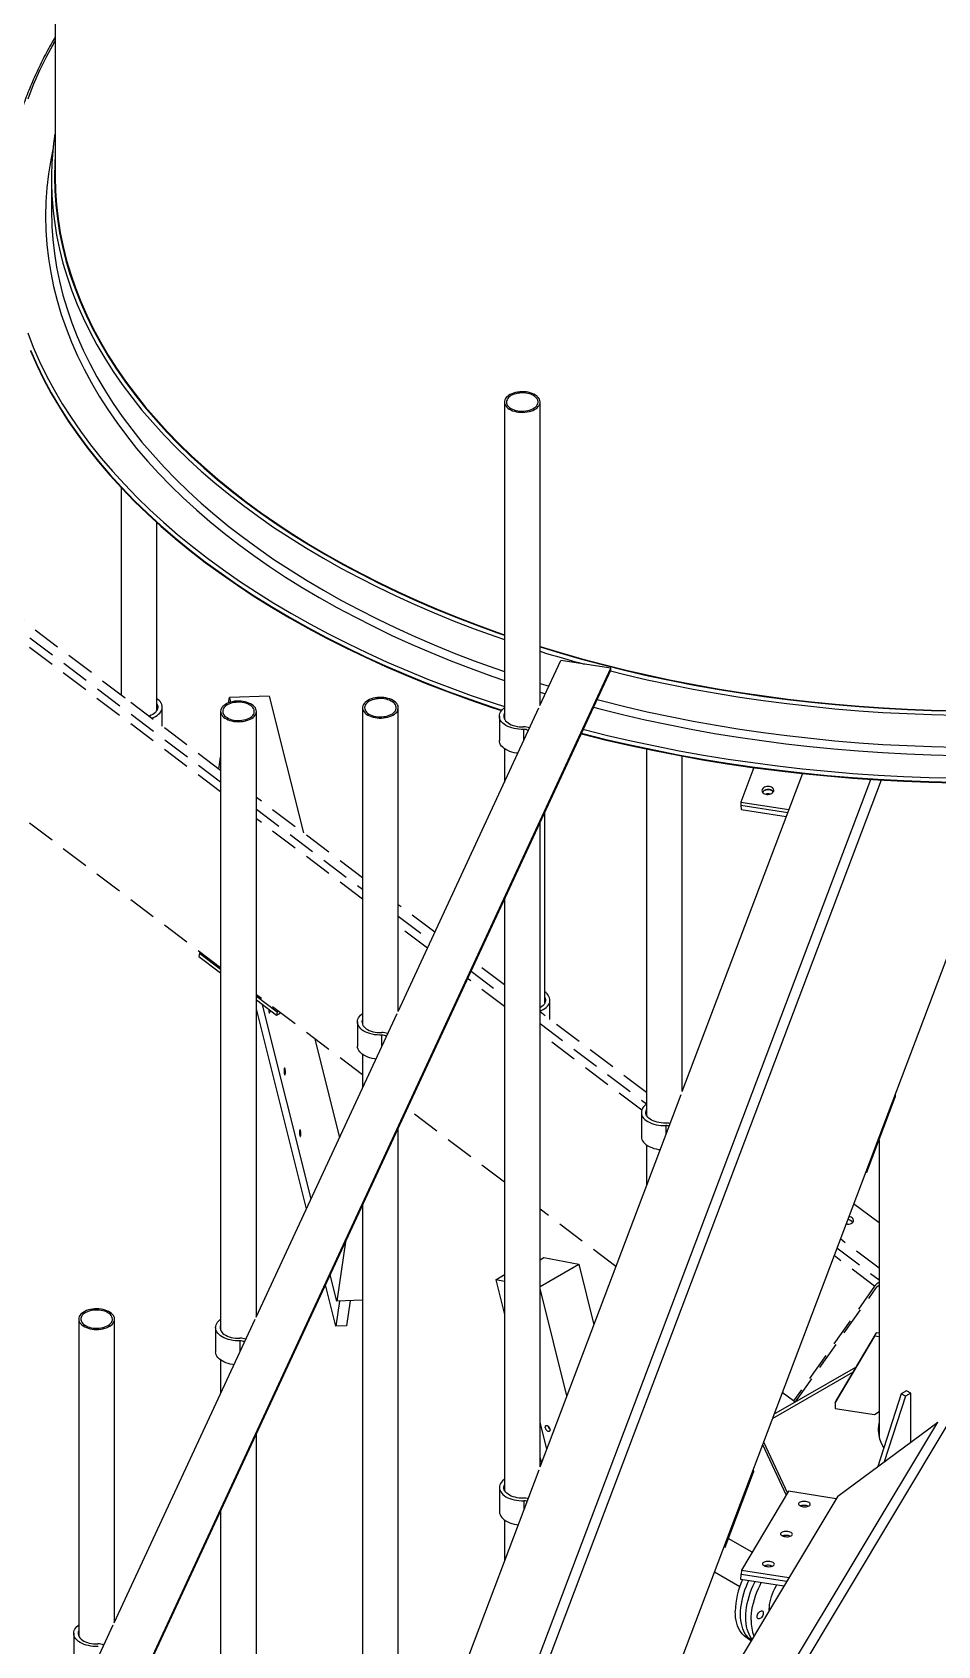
# Model space of a CAD drawing. Header units: millimetres. Extents: x 122 to 2816, y -707 to 556.
# Drawn here: x 244.4 to 285.2, y 190.2 to 262.9 of the extents above; entities that cross this region are included whole.
import ezdxf

# ---------------------------------------------------------------- set-up
doc = ezdxf.new("R2010")
doc.units = ezdxf.units.MM
doc.linetypes.add('HIDDEN', pattern=[1.905, 1.27, -0.635])

msp = doc.modelspace()

# ---------------------------------------------------------------- linework, layer by layer
at = {"color": 7, "linetype": 'HIDDEN', "lineweight": 25}
for p, q in [((252.907927, 220.728249), (177.397705, 277.818091)), ((248.601295, 232.873245), (233.466434, 244.316025)), ((252.907927, 229.617197), (248.727984, 232.777462)), ((259.300758, 224.783869), (254.517927, 228.399949)), ((262.554911, 222.323552), (260.910758, 223.566621)), ((265.693588, 219.950541), (264.36673, 220.953718)), ((259.300758, 215.894921), (254.517927, 219.511001)), ((272.092329, 215.112744), (267.303588, 218.733293)), ((265.693588, 211.061593), (261.312656, 214.373816)), ((270.717199, 207.263469), (267.303588, 209.844345)), ((282.570742, 207.190493), (280.82799, 208.508109)), ((282.37236, 206.374091), (278.721239, 201.211979)), ((278.80594, 201.164423), (282.437845, 206.299365)), ((278.721239, 201.211979), (278.212764, 201.596414)), ((278.721239, 201.211979), (278.80594, 201.164423))]:
    msp.add_line(p, q, dxfattribs=at)
at = {"color": 7, "linetype": 'Continuous', "lineweight": 25}
for p, q in [((245.454075, 276.680002), (245.454075, 256.359102)), ((245.287408, 256.250229), (245.287408, 254.807674)), ((265.693588, 246.213462), (265.693588, 231.93571)), ((267.303588, 232.554419), (267.303588, 246.213462)), ((248.425325, 242.362938), (248.425325, 233.006289)), ((250.035325, 232.322067), (250.035325, 240.784526)), ((249.348638, 188.597731), (270.485526, 234.136462)), ((249.354525, 188.679327), (270.491413, 234.218058)), ((249.354525, 188.624891), (270.491413, 234.163622)), ((267.294514, 232.53487), (268.237586, 234.566688)), ((270.491413, 234.218058), (268.237586, 234.566688)), ((270.491413, 234.163622), (270.491413, 234.218058)), ((253.264505, 232.662129), (253.299055, 232.899898)), ((255.095783, 232.957374), (253.299055, 232.899898)), ((253.299055, 232.899898), (253.351223, 232.691354)), ((255.095783, 232.957374), (256.63653, 226.79817)), ((250.27577, 231.607251), (250.27577, 232.470119)), ((252.907927, 232.27619), (252.907927, 204.389425)), ((254.517927, 205.008134), (254.517927, 232.27619)), ((259.300758, 232.440319), (259.300758, 218.162567)), ((260.901684, 218.761728), (267.248143, 232.434965)), ((260.910758, 218.781277), (260.910758, 232.440319)), ((265.465255, 232.060088), (265.465255, 230.971367)), ((265.693588, 230.597351), (265.693588, 229.085727)), ((272.092329, 230.580729), (272.092329, 214.083629)), ((252.830558, 229.675692), (252.907927, 230.208147)), ((273.702329, 215.152772), (273.702329, 230.263169)), ((276.930162, 229.743821), (276.341481, 228.188015)), ((288.607258, 229.067681), (252.826064, 134.502743)), ((279.122065, 229.476413), (273.693256, 215.128791)), ((267.517012, 219.137791), (267.517012, 227.740895)), ((276.341481, 228.188015), (278.507775, 227.852925)), ((276.341481, 228.188015), (276.3494, 228.043691)), ((276.3494, 228.043691), (278.456623, 227.717738)), ((276.3494, 228.043691), (276.359959, 227.851258)), ((276.359959, 227.851258), (278.388421, 227.537488)), ((267.303588, 198.24175), (267.303588, 227.281081)), ((265.693588, 223.812389), (265.693588, 197.194298)), ((251.95276, 221.378225), (251.931125, 221.229329)), ((251.931125, 221.229329), (252.907927, 220.490813)), ((252.006897, 221.409477), (251.95276, 221.378225)), ((251.95276, 221.378225), (252.907927, 220.656067)), ((254.517927, 219.438819), (255.446675, 218.736635)), ((254.517927, 219.273565), (255.42504, 218.587739)), ((256.772435, 209.865398), (254.517927, 218.877892)), ((256.984294, 210.321841), (254.797948, 219.061854)), ((267.745345, 218.399301), (267.745345, 219.262169)), ((254.508853, 204.988585), (260.855313, 218.661822)), ((255.446675, 218.736635), (255.42504, 218.587739)), ((255.42504, 218.587739), (255.603116, 218.69054)), ((255.446675, 218.736635), (255.500812, 218.767887)), ((259.072424, 218.286945), (259.072424, 217.198224)), ((257.145239, 217.52461), (258.259675, 213.069606)), ((259.300758, 216.824209), (259.300758, 215.312585)), ((273.646884, 215.006238), (267.294514, 198.217769)), ((282.025647, 211.519279), (283.304508, 214.89914)), ((283.297125, 215.033704), (283.304508, 214.89914)), ((271.863923, 214.208165), (271.863923, 213.119444)), ((260.910758, 181.346349), (260.910758, 213.507938)), ((272.092329, 212.745376), (272.092329, 210.897756)), ((282.570742, 212.959892), (282.570742, 199.617604)), ((282.018263, 211.653843), (282.025647, 211.519279)), ((281.970571, 211.527798), (282.025647, 211.519279)), ((282.570742, 209.228875), (281.427704, 210.093073)), ((259.300758, 210.039246), (259.300758, 180.291567)), ((281.14317, 209.179246), (281.121359, 209.182416)), ((258.525867, 208.369769), (258.138863, 205.706402)), ((267.303588, 207.57345), (267.470069, 207.670663)), ((267.303588, 206.358126), (269.044281, 207.374558)), ((267.470069, 207.670663), (269.044281, 207.374558)), ((269.044281, 207.374558), (269.724897, 204.640946)), ((258.138863, 205.706402), (257.841468, 206.895254)), ((265.304861, 206.668016), (265.656388, 206.873281)), ((265.304861, 206.668016), (265.693588, 205.106739)), ((265.693588, 206.594897), (265.304861, 206.668016)), ((265.693588, 206.866284), (265.656388, 206.873281)), ((258.094102, 204.58198), (257.629609, 206.438811)), ((259.300758, 205.74357), (258.138863, 205.706402)), ((258.748058, 205.72589), (258.584119, 204.597655)), ((268.510696, 201.431975), (267.303588, 206.280181)), ((258.258041, 205.710215), (258.094102, 204.58198)), ((246.515097, 204.894034), (246.515097, 190.616282)), ((248.116023, 191.215442), (254.462482, 204.88868)), ((248.125097, 191.234992), (248.125097, 204.894034)), ((252.679594, 204.513802), (252.679594, 203.425081)), ((258.584119, 204.597655), (258.094102, 204.58198)), ((282.438313, 204.278458), (280.667449, 201.286218)), ((282.369295, 204.12976), (282.438313, 204.278458)), ((282.570742, 204.257973), (282.438313, 204.278458)), ((282.369295, 204.12976), (280.598431, 201.13752)), ((282.570742, 204.098599), (282.369295, 204.12976)), ((252.907927, 203.051066), (252.907927, 201.539442)), ((277.837845, 200.605553), (281.523989, 202.733519)), ((283.573423, 201.535506), (282.512568, 198.250283)), ((283.761984, 201.426651), (282.806368, 198.467326)), ((283.809125, 201.671574), (283.573423, 201.535506)), ((283.761984, 201.426651), (283.573423, 201.535506)), ((283.997687, 201.562719), (283.761984, 201.426651)), ((283.997687, 201.562719), (283.809125, 201.671574)), ((283.997687, 199.347406), (283.997687, 201.562719)), ((280.598431, 201.13752), (280.667449, 201.286218)), ((280.598431, 201.13752), (280.598431, 200.86534)), ((280.598431, 200.86534), (282.369295, 200.591416)), ((282.369295, 200.591416), (282.570742, 200.730548)), ((267.60571, 199.040217), (267.303588, 200.253652)), ((267.658218, 200.057114), (267.653395, 200.085101)), ((280.712977, 196.920845), (285.216047, 200.247462)), ((254.517927, 164.450949), (254.517927, 199.734795)), ((277.325586, 199.251721), (278.391148, 196.956003)), ((277.370975, 199.371677), (278.448141, 197.050957)), ((267.303588, 198.640365), (267.363447, 198.399949)), ((267.248143, 198.095216), (260.901684, 181.322369)), ((275.631339, 194.619973), (276.9102, 197.999834)), ((276.902817, 198.134398), (276.9102, 197.999834)), ((265.469614, 197.308859), (265.469614, 196.220138)), ((278.499314, 197.136215), (276.367878, 193.5851)), ((280.643199, 196.804591), (278.499314, 197.136215)), ((280.712977, 196.920845), (273.693256, 185.225518)), ((252.907927, 196.266103), (252.907927, 163.388939)), ((265.693588, 195.849272), (265.693588, 193.986734)), ((276.852992, 194.393332), (275.777776, 195.006988)), ((275.576263, 194.628492), (275.631339, 194.619973)), ((275.623955, 194.754537), (275.631339, 194.619973)), ((275.152981, 193.509816), (276.302027, 192.854023)), ((276.3494, 193.168723), (276.359959, 193.406652)), ((276.367878, 193.5851), (276.359959, 193.406652)), ((276.359959, 193.406652), (278.413083, 193.089067)), ((276.367878, 193.5851), (278.511763, 193.253475)), ((278.281509, 192.869857), (276.3494, 193.168723)), ((246.286763, 190.74066), (246.286763, 189.651939)), ((247.100698, 189.027958), (248.069652, 191.115537)), ((276.64677, 190.51374), (276.811053, 190.419979))]:
    msp.add_line(p, q, dxfattribs=at)
at = {"color": 8, "linetype": 'HIDDEN', "lineweight": 25}
for p, q in [((252.907927, 228.650808), (231.827058, 244.589094)), ((232.160391, 244.781523), (252.907927, 229.095255)), ((254.517927, 227.878008), (259.300758, 224.261927)), ((259.300758, 223.81748), (254.517927, 227.43356)), ((260.910758, 223.044679), (262.375582, 221.937192)), ((262.222878, 221.608197), (260.910758, 222.600232)), ((264.187401, 220.567358), (265.693588, 219.428599)), ((265.693588, 218.984152), (264.034697, 220.238363)), ((267.303588, 218.211351), (272.092329, 214.590802)), ((271.878502, 214.308019), (267.303588, 217.766904)), ((280.674429, 208.102267), (282.570742, 206.668551)), ((282.37236, 206.374091), (280.543667, 207.756682))]:
    msp.add_line(p, q, dxfattribs=at)
at = {"color": 8, "linetype": 'Continuous', "lineweight": 25}
for p, q in [((267.303588, 233.539434), (267.703843, 233.416755)), ((267.303588, 233.147049), (267.544488, 233.07343)), ((266.569314, 230.97245), (266.569314, 231.464956)), ((249.265597, 142.168551), (282.201007, 229.212459)), ((282.671985, 229.183347), (249.593928, 141.762445)), ((260.176483, 217.199307), (260.176483, 217.691813)), ((272.967982, 213.613033), (272.967982, 213.211989)), ((253.783653, 203.426165), (253.783653, 203.918671)), ((281.382544, 202.494519), (277.76167, 200.404233)), ((267.685575, 200.056845), (267.662189, 200.043189)), ((267.724359, 171.105135), (285.216047, 200.247462)), ((285.671389, 200.177028), (268.1797, 171.034701)), ((266.573674, 196.713727), (266.573674, 196.312683))]:
    msp.add_line(p, q, dxfattribs=at)
at = {"color": 8, "linetype": 'Continuous', "lineweight": 25, "flags": 128}
for points in [[(245.454075, 262.508948), (245.401062, 262.41538), (245.060516, 261.782246), (244.748795, 261.144182), (244.466114, 260.501627), (244.212667, 259.855021)], [(245.359397, 257.666398), (245.25137, 257.13037), (245.150522, 256.496785), (245.078438, 255.861893), (245.035168, 255.226129), (245.020742, 254.58993), (245.035168, 253.95373), (245.078438, 253.317967), (245.150522, 252.683075), (245.25137, 252.04949), (245.380913, 251.417646), (245.539062, 250.787976), (245.72571, 250.160912), (245.940728, 249.536883), (246.183968, 248.916317), (246.455264, 248.29964), (246.754431, 247.687274), (247.081262, 247.079639), (247.435535, 246.47715), (247.817006, 245.880222), (248.225413, 245.289263), (248.660478, 244.704679), (249.121901, 244.126869), (249.609367, 243.55623), (250.122541, 242.993153), (250.661072, 242.438023), (251.224591, 241.891223), (251.812711, 241.353125), (252.425029, 240.824099), (253.061126, 240.304507), (253.720566, 239.794706), (254.402897, 239.295045), (255.10765, 238.805866), (255.834344, 238.327505), (256.582481, 237.860289), (257.351546, 237.404539), (258.141014, 236.960567), (258.950343, 236.528677), (259.778979, 236.109166), (260.626353, 235.70232), (261.491885, 235.308419), (262.374982, 234.927732), (263.275039, 234.560521), (264.191438, 234.207037), (265.123552, 233.867523), (265.693588, 233.669425)], [(245.454075, 257.32144), (245.435031, 256.989257), (245.420742, 256.359102), (245.435031, 255.728947), (245.47789, 255.099223), (245.549289, 254.470364), (245.649179, 253.842799), (245.777491, 253.216958), (245.934138, 252.593271), (246.119012, 251.972164), (246.331987, 251.354065), (246.572916, 250.739395), (246.841635, 250.128577), (247.137959, 249.522029), (247.461685, 248.920167), (247.812591, 248.323403), (248.190438, 247.732147), (248.594965, 247.146802), (249.025896, 246.567772), (249.482935, 245.995452), (249.965769, 245.430235), (250.474068, 244.872508), (251.007482, 244.322653), (251.565647, 243.781047), (252.148179, 243.248062), (252.754679, 242.724062), (253.384733, 242.209407), (254.037907, 241.70445), (254.713755, 241.209536), (255.411813, 240.725005), (256.131602, 240.251189), (256.87263, 239.788412), (257.634389, 239.336992), (258.416356, 238.897239), (259.217995, 238.469452), (260.038758, 238.053927), (260.878081, 237.650946), (261.73539, 237.260788), (262.610097, 236.883718), (263.501601, 236.519996), (264.409294, 236.169871), (265.332551, 235.833582), (265.693588, 235.707308)], [(245.361235, 254.816117), (245.416366, 254.355453), (245.516576, 253.725881), (245.645298, 253.098039), (245.802446, 252.472358), (245.987911, 251.849265), (246.201567, 251.229189), (246.443267, 250.612554), (246.712844, 249.999783), (247.010116, 249.391296), (247.334877, 248.787509), (247.686906, 248.188837), (248.06596, 247.59569), (248.471781, 247.008475), (248.90409, 246.427593), (249.36259, 245.853443), (249.846969, 245.286418), (250.356892, 244.726908), (250.892012, 244.175295), (251.451961, 243.631957), (252.036356, 243.097268), (252.644796, 242.571593), (253.276864, 242.055292), (253.932127, 241.548721), (254.610136, 241.052224), (255.310425, 240.566144), (256.032516, 240.090813), (256.775914, 239.626556), (257.540108, 239.173693), (258.324575, 238.732533), (259.128778, 238.303379), (259.952165, 237.886525), (260.794172, 237.482256), (261.654222, 237.09085), (262.531725, 236.712575), (263.426081, 236.34769), (264.336675, 235.996445), (265.262885, 235.659081), (265.693588, 235.508764)], [(245.304612, 254.115145), (245.344739, 253.543768), (245.416366, 252.912897), (245.516576, 252.283325), (245.645298, 251.655484), (245.802446, 251.029802), (245.987911, 250.40671), (246.201567, 249.786634), (246.443267, 249.169999), (246.712844, 248.557228), (247.010116, 247.948741), (247.334877, 247.344954), (247.686906, 246.746282), (248.06596, 246.153135), (248.471781, 245.565919), (248.90409, 244.985037), (249.36259, 244.410887), (249.846969, 243.843863), (250.356892, 243.284352), (250.892012, 242.732739), (251.451961, 242.189402), (252.036356, 241.654713), (252.644796, 241.129037), (253.276864, 240.612737), (253.932127, 240.106165), (254.610136, 239.609669), (255.310425, 239.123589), (256.032516, 238.648257), (256.775914, 238.184001), (257.540108, 237.731138), (258.324575, 237.289978), (259.128778, 236.860824), (259.952165, 236.443969), (260.794172, 236.039701), (261.654222, 235.648295), (262.531725, 235.270019), (263.426081, 234.905134), (264.336675, 234.553889), (265.262885, 234.216526), (265.693588, 234.066209)], [(244.212667, 249.324839), (244.466114, 248.678232), (244.748795, 248.035677), (245.060516, 247.397614), (245.401062, 246.76448), (245.770201, 246.136709), (246.16768, 245.514732), (246.593226, 244.898974), (247.046547, 244.289858), (247.527334, 243.687801), (248.035255, 243.093216), (248.569964, 242.50651), (249.131094, 241.928086), (249.71826, 241.358339), (250.331059, 240.797661), (250.969073, 240.246435), (251.631863, 239.70504), (252.318975, 239.173846), (253.029939, 238.653217), (253.764267, 238.14351), (254.521455, 237.645075), (255.300986, 237.158254), (256.102324, 236.683379), (256.924921, 236.220776), (257.768212, 235.770762), (258.631621, 235.333647), (259.514554, 234.909728), (260.416407, 234.499298), (261.336562, 234.102636), (262.274388, 233.720016), (263.229243, 233.351698), (264.200471, 232.997937), (265.187408, 232.658973), (265.693588, 232.492841)], [(244.336465, 248.551392), (244.620005, 247.906883), (244.932673, 247.266881), (245.274255, 246.631822), (245.644516, 246.002143), (246.043203, 245.378275), (246.470042, 244.760646), (246.924741, 244.149679), (247.406989, 243.545792), (247.916454, 242.9494), (248.452789, 242.360911), (249.015624, 241.780728), (249.604574, 241.20925), (250.219237, 240.646867), (250.859189, 240.093966), (251.523994, 239.550925), (252.213195, 239.018116), (252.926319, 238.495905), (253.662879, 237.984649), (254.422369, 237.484699), (255.204269, 236.996398), (256.008043, 236.520079), (256.83314, 236.05607), (257.678995, 235.604689), (258.545027, 235.166245), (259.430644, 234.741038), (260.335239, 234.32936), (261.25819, 233.931493), (262.198867, 233.547709), (263.156624, 233.178272), (264.130805, 232.823435), (265.120742, 232.483441), (265.579442, 232.332668)], [(267.303588, 235.178303), (268.189338, 234.909993), (269.168429, 234.631258), (270.159824, 234.367415), (271.162842, 234.118644), (272.176798, 233.885116), (273.200996, 233.666989), (274.234733, 233.464415), (275.277302, 233.277532), (276.327987, 233.106468), (277.38607, 232.95134), (278.450824, 232.812255), (279.52152, 232.689307), (280.597424, 232.582581), (281.677799, 232.492151), (282.761905, 232.418078), (283.848997, 232.360413), (284.938332, 232.319195), (286.029163, 232.294453)], [(270.466985, 234.096516), (271.111818, 233.93866), (272.129016, 233.704384), (273.156488, 233.485561), (274.193531, 233.282339), (275.239433, 233.094858), (276.293478, 232.923247), (277.354944, 232.767623), (278.423102, 232.628093), (279.497222, 232.504752), (280.576566, 232.397685), (281.660396, 232.306966), (282.747968, 232.232656), (283.838536, 232.174806), (284.931354, 232.133457), (286.025673, 232.108636)], [(269.868508, 232.807117), (270.105592, 232.745671), (271.111818, 232.496104), (272.129016, 232.261829), (273.156488, 232.043005), (274.193531, 231.839783), (275.239433, 231.652303), (276.293478, 231.480692), (277.354944, 231.325068), (278.423102, 231.185537), (279.497222, 231.062197), (280.576566, 230.95513), (281.660396, 230.86441), (282.747968, 230.7901), (283.838536, 230.732251), (284.931354, 230.690901), (286.025673, 230.66608)], [(269.708436, 232.462246), (269.997129, 232.387292), (271.009769, 232.136135), (272.033451, 231.900366), (273.067473, 231.680148), (274.111126, 231.47563), (275.163696, 231.286955), (276.22446, 231.114249), (277.292692, 230.957633), (278.367659, 230.817214), (279.448626, 230.693087), (280.534851, 230.585337), (281.625589, 230.49404), (282.720093, 230.419256), (283.817614, 230.361038), (284.917398, 230.319425), (286.018692, 230.294445)], [(269.165103, 231.291654), (269.224329, 231.276401), (270.282671, 231.013908), (271.352552, 230.767499), (272.43324, 230.537342), (273.523994, 230.323595), (274.624066, 230.126404), (275.732704, 229.945905), (276.849146, 229.782221), (277.972627, 229.635464), (279.102378, 229.505735), (280.237625, 229.393123), (281.377589, 229.297705), (282.521489, 229.219546), (283.668541, 229.1587), (284.817959, 229.115209), (285.968956, 229.089103)], [(269.245181, 231.464179), (269.278561, 231.45559), (270.333695, 231.193893), (271.400334, 230.948231), (272.477747, 230.718771), (273.565196, 230.505672), (274.661935, 230.309078), (275.767213, 230.129126), (276.880272, 229.965938), (278.000349, 229.819626), (279.126677, 229.69029), (280.258483, 229.578019), (281.394993, 229.48289), (282.535426, 229.404968), (283.679003, 229.344307), (284.824938, 229.300947), (285.972446, 229.27492)]]:
    msp.add_lwpolyline(points, dxfattribs=at)
at = {"color": 7, "linetype": 'Continuous', "lineweight": 25, "flags": 128}
for points in [[(245.454075, 256.359102), (245.468353, 255.72945), (245.511178, 255.100231), (245.582519, 254.471874), (245.682329, 253.84481), (245.810539, 253.21947), (245.967061, 252.596281), (246.151787, 251.975671), (246.364592, 251.358066), (246.605328, 250.743887), (246.873832, 250.133558), (247.169919, 249.527495), (247.493387, 248.926113), (247.844013, 248.329827), (248.221557, 247.739043), (248.625761, 247.154166), (249.056347, 246.575599), (249.513021, 246.003736), (249.99547, 245.438971), (250.503362, 244.88169), (251.03635, 244.332274), (251.594068, 243.791102), (252.176135, 243.258542), (252.78215, 242.734962), (253.4117, 242.220718), (254.064352, 241.716164), (254.73966, 241.221646), (255.43716, 240.737502), (256.156374, 240.264065), (256.896809, 239.801658), (257.657959, 239.350599), (258.439301, 238.911197), (259.2403, 238.483753), (260.060406, 238.068559), (260.899059, 237.665901), (261.755682, 237.276054), (262.629689, 236.899286), (263.520482, 236.535855), (264.427448, 236.186009), (265.349968, 235.849989), (265.693588, 235.729742)], [(245.287408, 254.807674), (245.301743, 254.175504), (245.304612, 254.115145)], [(244.336465, 248.524174), (244.620005, 247.879665), (244.932673, 247.239663), (245.274255, 246.604604), (245.644516, 245.974925), (246.043203, 245.351057), (246.470042, 244.733428), (246.924741, 244.122461), (247.406989, 243.518574), (247.916454, 242.922182), (248.452789, 242.333693), (249.015624, 241.75351), (249.604574, 241.182032), (250.219237, 240.619649), (250.859189, 240.066748), (251.523994, 239.523707), (252.213195, 238.990898), (252.926319, 238.468687), (253.662879, 237.957431), (254.422369, 237.457481), (255.204269, 236.96918), (256.008043, 236.492861), (256.83314, 236.028852), (257.678995, 235.577471), (258.545027, 235.139027), (259.430644, 234.71382), (260.335239, 234.302142), (261.25819, 233.904275), (262.198867, 233.520491), (263.156624, 233.151054), (264.130805, 232.796217), (265.120742, 232.456223), (265.561362, 232.311314)], [(265.79529, 245.987362), (265.847627, 245.940072), (265.909456, 245.896769), (265.979877, 245.858083), (266.057861, 245.82458), (266.142272, 245.796748), (266.231879, 245.774992), (266.325376, 245.75963), (266.421398, 245.750886), (266.518545, 245.748888), (266.615402, 245.753664), (266.710555, 245.765145), (266.802618, 245.783163), (266.890247, 245.807456), (266.972164, 245.83767), (267.047176, 245.873363), (267.114188, 245.914016), (267.172224, 245.959035), (267.220436, 246.007765), (267.258122, 246.059494), (267.284732, 246.113468), (267.299879, 246.168901), (267.303341, 246.224983), (267.295067, 246.280897), (267.27518, 246.335828), (267.243968, 246.388974), (267.201886, 246.439561), (267.149549, 246.486851), (267.08772, 246.530155), (267.017299, 246.56884), (266.939315, 246.602343), (266.854904, 246.630175), (266.765297, 246.651931), (266.6718, 246.667293), (266.575778, 246.676037), (266.47863, 246.678035), (266.381774, 246.673259), (266.28662, 246.661779), (266.194558, 246.64376), (266.106929, 246.619467), (266.025012, 246.589254), (265.95, 246.55356), (265.882988, 246.512907), (265.824952, 246.467888), (265.77674, 246.419158), (265.739054, 246.367429), (265.712444, 246.313455), (265.697297, 246.258023), (265.693835, 246.20194), (265.702109, 246.146026), (265.721996, 246.091095), (265.753208, 246.037949), (265.79529, 245.987362)], [(265.875958, 246.013296), (265.925409, 245.968975), (265.984272, 245.928669), (266.05158, 245.89304), (266.126228, 245.862671), (266.20699, 245.838063), (266.29254, 245.819619), (266.381473, 245.807641), (266.472329, 245.802327), (266.563617, 245.803764), (266.653837, 245.811928), (266.741507, 245.826686), (266.825189, 245.847794), (266.903508, 245.874906), (266.975178, 245.907578), (267.039023, 245.945272), (267.093994, 245.98737), (267.139188, 246.03318), (267.173863, 246.08195), (267.197451, 246.13288), (267.209563, 246.185133), (267.210001, 246.237851), (267.198758, 246.290169), (267.176018, 246.341227), (267.142154, 246.390187), (267.097723, 246.436246), (267.043455, 246.478646), (266.980239, 246.516692), (266.909115, 246.549759), (266.831251, 246.577304), (266.747923, 246.598874), (266.660502, 246.614117), (266.570422, 246.62278), (266.479163, 246.624723), (266.388222, 246.619912), (266.299094, 246.608428), (266.213242, 246.590458), (266.132074, 246.566298), (266.056925, 246.536345), (265.989028, 246.501089), (265.929498, 246.461111), (265.879313, 246.417067), (265.839296, 246.369679), (265.810104, 246.319726), (265.792218, 246.268029), (265.785929, 246.215435), (265.791343, 246.162809), (265.80837, 246.111015), (265.83673, 246.060903), (265.875958, 246.013296)], [(267.303588, 235.200176), (268.204471, 234.927138), (269.182779, 234.648627), (270.173381, 234.384995), (271.175599, 234.136422), (272.188744, 233.90308), (273.212122, 233.685129), (274.245033, 233.482717), (275.286769, 233.295983), (276.336615, 233.125055), (277.393851, 232.970051), (278.457754, 232.831077), (279.527595, 232.708228), (280.602639, 232.601587), (281.68215, 232.511229), (282.765389, 232.437215), (283.851613, 232.379596), (284.940077, 232.338412), (286.030035, 232.313689)], [(270.485526, 234.136462), (270.489557, 234.147979), (270.491413, 234.163622)], [(250.035325, 232.618171), (250.036016, 232.616932), (250.060567, 232.561591), (250.073582, 232.50496), (250.074876, 232.447839), (250.064432, 232.391031), (250.042396, 232.335339), (250.009081, 232.281547), (249.964954, 232.230414), (249.91064, 232.182661), (249.846903, 232.138962), (249.774642, 232.099933), (249.694876, 232.066124), (249.677287, 232.059737)], [(249.799184, 231.967577), (249.886039, 232.003424), (249.969895, 232.046458), (250.045174, 232.094487), (250.11099, 232.146944), (250.166565, 232.203212), (250.211245, 232.262626), (250.244504, 232.324487), (250.265948, 232.388064), (250.275325, 232.452609), (250.272525, 232.517361), (250.25758, 232.581555), (250.230667, 232.644436), (250.192103, 232.705262), (250.142343, 232.763315), (250.081973, 232.817911), (250.035325, 232.852659)], [(252.915702, 232.340623), (252.908061, 232.284679), (252.912157, 232.228611), (252.92793, 232.173237), (252.95515, 232.119364), (252.99342, 232.067778), (253.042182, 232.019231), (253.100725, 231.974431), (253.168196, 231.934032), (253.243609, 231.898622), (253.325867, 231.868718), (253.413768, 231.844755), (253.506032, 231.827084), (253.601313, 231.815962), (253.698222, 231.811551), (253.795345, 231.813915), (253.891266, 231.823021), (253.984587, 231.838735), (254.073946, 231.860827), (254.158041, 231.888977), (254.235645, 231.922773), (254.305626, 231.961723), (254.366965, 232.005258), (254.418766, 232.052745), (254.460275, 232.103489), (254.490886, 232.156752), (254.510152, 232.211757), (254.517793, 232.267701), (254.513697, 232.323769), (254.497924, 232.379143), (254.470704, 232.433016), (254.432434, 232.484602), (254.383672, 232.533149), (254.325129, 232.577948), (254.257659, 232.618348), (254.182245, 232.653758), (254.099988, 232.683662), (254.012086, 232.707625), (253.919822, 232.725296), (253.824541, 232.736418), (253.727632, 232.740829), (253.630509, 232.738465), (253.534588, 232.729359), (253.441267, 232.713645), (253.351908, 232.691552), (253.267813, 232.663403), (253.190209, 232.629607), (253.120228, 232.590657), (253.058889, 232.547121), (253.007088, 232.499635), (252.965579, 232.448891), (252.934969, 232.395628), (252.915702, 232.340623)], [(253.007144, 232.333233), (253.000303, 232.280662), (253.005163, 232.228018), (253.021644, 232.176165), (253.049476, 232.125954), (253.088202, 232.078211), (253.137187, 232.033718), (253.195624, 231.993206), (253.262556, 231.957341), (253.336883, 231.926712), (253.417385, 231.901821), (253.502739, 231.883077), (253.591545, 231.870788), (253.682343, 231.865155), (253.773644, 231.866272), (253.863948, 231.87412), (253.951773, 231.888569), (254.035675, 231.909384), (254.114278, 231.936221), (254.18629, 231.968641), (254.25053, 232.00611), (254.305943, 232.048015), (254.351618, 232.093665), (254.386806, 232.142313), (254.410929, 232.19316), (254.423591, 232.245369), (254.424584, 232.298085), (254.413891, 232.350441), (254.391689, 232.401578), (254.358341, 232.450656), (254.314396, 232.496869), (254.260574, 232.539459), (254.19776, 232.577726), (254.126985, 232.611042), (254.049412, 232.638859), (253.966313, 232.660721), (253.879054, 232.67627), (253.789067, 232.685249), (253.697829, 232.687511), (253.60684, 232.68302), (253.517592, 232.671848), (253.431552, 232.65418), (253.350133, 232.630305), (253.27467, 232.600615), (253.206403, 232.565599), (253.146454, 232.52583), (253.095806, 232.481963), (253.055291, 232.434716), (253.025574, 232.384867), (253.007144, 232.333233)], [(259.772285, 232.017351), (259.863031, 231.997231), (259.957317, 231.983572), (260.053767, 231.976573), (260.150976, 231.976336), (260.247525, 231.982866), (260.342007, 231.996066), (260.433044, 232.015744), (260.519308, 232.041614), (260.599542, 232.073297), (260.672575, 232.110333), (260.737343, 232.152181), (260.792901, 232.19823), (260.838438, 232.247809), (260.873292, 232.300196), (260.896953, 232.354626), (260.909077, 232.410306), (260.909487, 232.466423), (260.898176, 232.52216), (260.87531, 232.576703), (260.841223, 232.629257), (260.79641, 232.679057), (260.741527, 232.725375), (260.677372, 232.767536), (260.604882, 232.804925), (260.525114, 232.836998), (260.43923, 232.863287), (260.348484, 232.883407), (260.254198, 232.897067), (260.157748, 232.904065), (260.060539, 232.904302), (259.96399, 232.897772), (259.869508, 232.884572), (259.778471, 232.864894), (259.692207, 232.839024), (259.611973, 232.807341), (259.53894, 232.770305), (259.474172, 232.728457), (259.418615, 232.682408), (259.373077, 232.632829), (259.338223, 232.580442), (259.314562, 232.526012), (259.302438, 232.470332), (259.302029, 232.414215), (259.313339, 232.358478), (259.336205, 232.303935), (259.370293, 232.251381), (259.415105, 232.201581), (259.469989, 232.155264), (259.534143, 232.113102), (259.606633, 232.075713), (259.686401, 232.04364), (259.772285, 232.017351)], [(259.810534, 232.065866), (259.895905, 232.047146), (259.984721, 232.034882), (260.075524, 232.029276), (260.166824, 232.030418), (260.257121, 232.038292), (260.344933, 232.052766), (260.428818, 232.073605), (260.507398, 232.100464), (260.579383, 232.132904), (260.643591, 232.170392), (260.698968, 232.212312), (260.744604, 232.257976), (260.779751, 232.306634), (260.803831, 232.357487), (260.816448, 232.4097), (260.817396, 232.462416), (260.806658, 232.514769), (260.784412, 232.5659), (260.751023, 232.614968), (260.707038, 232.661169), (260.65318, 232.703744), (260.590334, 232.741993), (260.51953, 232.775288), (260.441933, 232.803084), (260.358816, 232.824922), (260.271543, 232.840446), (260.181548, 232.8494), (260.090309, 232.851636), (259.999324, 232.847119), (259.910086, 232.835922), (259.824061, 232.818229), (259.742661, 232.794331), (259.667224, 232.76462), (259.598987, 232.729584), (259.539071, 232.689799), (259.488461, 232.645916), (259.447986, 232.598658), (259.418312, 232.548801), (259.399926, 232.497161), (259.393129, 232.444589), (259.398034, 232.391946), (259.41456, 232.340098), (259.442435, 232.289895), (259.481202, 232.242162), (259.530224, 232.197683), (259.588696, 232.157188), (259.655658, 232.121342), (259.730011, 232.090734), (259.810534, 232.065866)], [(266.569314, 231.464956), (266.457125, 231.464037), (266.345426, 231.470146), (266.235532, 231.48321), (266.128739, 231.503075), (266.026307, 231.529508), (265.929443, 231.562195), (265.839288, 231.600753), (265.756907, 231.644726), (265.68327, 231.693596), (265.619246, 231.746787), (265.565589, 231.803672), (265.522931, 231.86358), (265.491776, 231.925804), (265.472491, 231.989612), (265.465304, 232.05425), (265.470299, 232.118958), (265.487417, 232.182971), (265.516456, 232.245536), (265.557075, 232.305914), (265.608794, 232.363394), (265.671003, 232.417298), (265.693588, 232.434103)], [(265.693588, 232.184465), (265.673758, 232.128638), (265.665498, 232.07171), (265.668985, 232.014619), (265.684171, 231.958169), (265.71084, 231.903156), (265.748618, 231.850356), (265.796972, 231.800514), (265.855219, 231.754332), (265.922538, 231.712461), (265.997981, 231.675492), (266.080482, 231.643947), (266.16888, 231.618269), (266.261926, 231.598822), (266.35831, 231.585879), (266.456672, 231.579623), (266.555625, 231.580143)], [(269.153821, 231.267348), (269.224329, 231.249183), (270.282671, 230.98669), (271.352552, 230.740281), (272.43324, 230.510124), (273.523994, 230.296377), (274.624066, 230.099186), (275.732704, 229.918687), (276.849146, 229.755003), (277.972627, 229.608246), (279.102378, 229.478517), (280.237625, 229.365905), (281.377589, 229.270487), (282.521489, 229.192328), (283.668541, 229.131482), (284.817959, 229.087991), (285.968956, 229.061885)], [(266.297237, 230.38627), (266.235532, 230.394489), (266.128739, 230.414354), (266.026307, 230.440787), (265.929443, 230.473474), (265.839288, 230.512032), (265.756907, 230.556005), (265.68327, 230.604875), (265.619246, 230.658066), (265.565589, 230.714951), (265.522931, 230.774859), (265.491776, 230.837083), (265.472491, 230.900891), (265.465304, 230.965529), (265.465255, 230.971367)], [(277.631385, 228.894833), (277.574419, 228.899184), (277.516926, 228.894903), (277.461597, 228.88219), (277.411017, 228.861639), (277.367552, 228.834211), (277.333235, 228.80119), (277.309669, 228.764118), (277.297958, 228.72473), (277.298648, 228.684867), (277.311707, 228.646393), (277.336524, 228.611107), (277.37194, 228.580659), (277.416298, 228.556473), (277.467524, 228.539679), (277.523223, 228.531064), (277.58079, 228.531029), (277.637533, 228.539576), (277.6908, 228.556306), (277.738099, 228.580437), (277.77722, 228.61084), (277.806332, 228.646093), (277.824074, 228.684548), (277.829618, 228.724407), (277.822703, 228.763807), (277.803653, 228.800904), (277.773359, 228.833965), (277.733237, 228.861443), (277.685163, 228.882054), (277.631385, 228.894833)], [(277.639304, 228.750509), (277.582338, 228.75486), (277.524845, 228.750579), (277.469516, 228.737865), (277.418936, 228.717314), (277.375471, 228.689887), (277.341154, 228.656866), (277.322197, 228.628972)], [(277.502692, 228.746563), (277.559652, 228.754205), (277.617147, 228.753245), (277.672489, 228.743729), (277.72309, 228.726101), (277.766585, 228.701185), (277.800938, 228.670147), (277.812081, 228.655852)], [(267.303588, 218.773068), (267.355614, 218.795474), (267.43947, 218.838508), (267.514749, 218.886537), (267.580565, 218.938994), (267.63614, 218.995262), (267.68082, 219.054676), (267.714078, 219.116537), (267.735522, 219.180114), (267.7449, 219.244659), (267.742099, 219.309411), (267.727155, 219.373605), (267.700242, 219.436486), (267.661678, 219.497311), (267.611917, 219.555364), (267.551547, 219.609961), (267.517012, 219.636184)], [(255.071129, 218.855314), (255.071129, 218.855127), (255.072303, 218.812459), (255.075798, 218.771322), (255.081331, 218.735047), (255.088454, 218.706574), (255.096589, 218.688209), (255.105078, 218.68144), (255.113233, 218.686815), (255.120393, 218.7039), (255.125978, 218.731309)], [(267.517012, 219.386546), (267.530142, 219.353641), (267.543156, 219.29701), (267.544451, 219.239888), (267.534006, 219.183081), (267.511971, 219.127388), (267.478656, 219.073596), (267.434529, 219.022464), (267.380215, 218.974711), (267.316477, 218.931012), (267.303588, 218.923344)], [(260.176483, 217.691813), (260.064295, 217.690895), (259.952595, 217.697004), (259.842701, 217.710068), (259.735908, 217.729933), (259.633476, 217.756365), (259.536612, 217.789053), (259.446458, 217.82761), (259.364077, 217.871584), (259.29044, 217.920454), (259.226415, 217.973645), (259.172758, 218.030529), (259.130101, 218.090437), (259.098946, 218.152662), (259.079661, 218.216469), (259.072474, 218.281108), (259.077468, 218.345815), (259.094587, 218.409828), (259.123626, 218.472393), (259.164244, 218.532771), (259.215963, 218.590251), (259.278172, 218.644155), (259.300758, 218.66096)], [(259.300758, 218.411323), (259.280928, 218.355495), (259.272667, 218.298568), (259.276155, 218.241477), (259.29134, 218.185027), (259.31801, 218.130014), (259.355788, 218.077214), (259.404142, 218.027371), (259.462389, 217.981189), (259.529708, 217.939318), (259.60515, 217.90235), (259.687652, 217.870804), (259.776049, 217.845127), (259.869096, 217.82568), (259.96548, 217.812737), (260.063842, 217.806481), (260.162795, 217.807)], [(259.904407, 216.613128), (259.842701, 216.621346), (259.735908, 216.641212), (259.633476, 216.667644), (259.536612, 216.700332), (259.446458, 216.738889), (259.364077, 216.782862), (259.29044, 216.831733), (259.226415, 216.884923), (259.172758, 216.941808), (259.130101, 217.001716), (259.098946, 217.06394), (259.079661, 217.127748), (259.072474, 217.192387), (259.072424, 217.198224)], [(255.821102, 215.952522), (255.82466, 215.988035), (255.825902, 216.028776), (255.824728, 216.071444), (255.821233, 216.112582), (255.8157, 216.148857), (255.808578, 216.17733), (255.800442, 216.195695), (255.791953, 216.202464), (255.783799, 216.197088), (255.776638, 216.180004), (255.771053, 216.152594), (255.767495, 216.117081), (255.766253, 216.07634), (255.767427, 216.033672), (255.770922, 215.992534), (255.776455, 215.956259), (255.783578, 215.927786), (255.791713, 215.909421), (255.800202, 215.902652), (255.808357, 215.908028), (255.815517, 215.925112), (255.821102, 215.952522)], [(272.092329, 214.582233), (272.069671, 214.565375), (272.007461, 214.511471), (271.955743, 214.453991), (271.915124, 214.393613), (271.886085, 214.331049), (271.868967, 214.267035), (271.863972, 214.202328), (271.871159, 214.137689), (271.890444, 214.073882), (271.921599, 214.011657), (271.964256, 213.951749), (272.017914, 213.894865), (272.081938, 213.841674), (272.155575, 213.792804), (272.237956, 213.74883), (272.32811, 213.710273), (272.424975, 213.677585), (272.527407, 213.651153), (272.634199, 213.631288), (272.744093, 213.618224), (272.855793, 213.612115), (272.967982, 213.613033)], [(272.954293, 213.72822), (272.85534, 213.727701), (272.756978, 213.733957), (272.660594, 213.7469), (272.567548, 213.766347), (272.47915, 213.792024), (272.396649, 213.82357), (272.321206, 213.860538), (272.253887, 213.902409), (272.19564, 213.948591), (272.147286, 213.998434), (272.109508, 214.051234), (272.082838, 214.106247), (272.067653, 214.162697), (272.064166, 214.219788), (272.072426, 214.276715), (272.092318, 214.332676), (272.092329, 214.332701)], [(256.516226, 213.173734), (256.519784, 213.209248), (256.521026, 213.249989), (256.519852, 213.292657), (256.516357, 213.333794), (256.510824, 213.370069), (256.503702, 213.398542), (256.495566, 213.416907), (256.487077, 213.423676), (256.478922, 213.418301), (256.471762, 213.401216), (256.466177, 213.373807), (256.462619, 213.338293), (256.461377, 213.297552), (256.462551, 213.254884), (256.466046, 213.213747), (256.471579, 213.177472), (256.478701, 213.148999), (256.486837, 213.130634), (256.495326, 213.123865), (256.503481, 213.12924), (256.510641, 213.146325), (256.516226, 213.173734)], [(271.863923, 213.119444), (271.863972, 213.113607), (271.871159, 213.048968), (271.890444, 212.98516), (271.921599, 212.922936), (271.964256, 212.863028), (272.017914, 212.806144), (272.081938, 212.752953), (272.155575, 212.704082), (272.237956, 212.660109), (272.32811, 212.621552), (272.424975, 212.588864), (272.527407, 212.562432), (272.634199, 212.542567), (272.71095, 212.532689)], [(281.343848, 209.213658), (281.380026, 209.240352), (281.4058, 209.272386), (281.419964, 209.308261), (281.421855, 209.346301), (281.411386, 209.384725), (281.389046, 209.421739), (281.355879, 209.45561), (281.313436, 209.484756), (281.263703, 209.507813), (281.212019, 209.523047)], [(247.134697, 205.346258), (247.041625, 205.330059), (246.952614, 205.307503), (246.868962, 205.278917), (246.791888, 205.244719), (246.722517, 205.205407), (246.66186, 205.161555), (246.610801, 205.113801), (246.570086, 205.062843), (246.540307, 205.009423), (246.521899, 204.954321), (246.515131, 204.898339), (246.520101, 204.842295), (246.536737, 204.787005), (246.564796, 204.733276), (246.603869, 204.681891), (246.653387, 204.633599), (246.712626, 204.589105), (246.780724, 204.549058), (246.856687, 204.514042), (246.939407, 204.484566), (247.027679, 204.461062), (247.120215, 204.443871), (247.215665, 204.433244), (247.312639, 204.429337), (247.409721, 204.432206), (247.505496, 204.44181), (247.598568, 204.458008), (247.687579, 204.480565), (247.771232, 204.50915), (247.848305, 204.543348), (247.917677, 204.58266), (247.978334, 204.626513), (248.029392, 204.674266), (248.070108, 204.725225), (248.099887, 204.778644), (248.118294, 204.833747), (248.125062, 204.889728), (248.120092, 204.945773), (248.103456, 205.001063), (248.075397, 205.054792), (248.036324, 205.106177), (247.986807, 205.154468), (247.927567, 205.198962), (247.85947, 205.239009), (247.783507, 205.274026), (247.700786, 205.303501), (247.612515, 205.327006), (247.519979, 205.344197), (247.424528, 205.354823), (247.327555, 205.35873), (247.230472, 205.355861), (247.134697, 205.346258)], [(247.155962, 205.294388), (247.068626, 205.278984), (246.985419, 205.257259), (246.907707, 205.229571), (246.836767, 205.196373), (246.773763, 205.15821), (246.719729, 205.11571), (246.675554, 205.06957), (246.641962, 205.020547), (246.619505, 204.969447), (246.608552, 204.917109), (246.609282, 204.864392), (246.621684, 204.812162), (246.645554, 204.761276), (246.6805, 204.71257), (246.725947, 204.666843), (246.781151, 204.624847), (246.845205, 204.587271), (246.917056, 204.554732), (246.995524, 204.527765), (247.079323, 204.506811), (247.167075, 204.492216), (247.257339, 204.484218), (247.348634, 204.48295), (247.439461, 204.488432), (247.528327, 204.500573), (247.613774, 204.519176), (247.6944, 204.543933), (247.768879, 204.574439), (247.835989, 204.610193), (247.894628, 204.650607), (247.943833, 204.695019), (247.982797, 204.742698), (248.010879, 204.792863), (248.027619, 204.844688), (248.032741, 204.897324), (248.026161, 204.949906), (248.007988, 205.00157), (247.97852, 205.051468), (247.93824, 205.098782), (247.887811, 205.142733), (247.828059, 205.182601), (247.759967, 205.217731), (247.684652, 205.247546), (247.603352, 205.271555), (247.5174, 205.289366), (247.428209, 205.300686), (247.337242, 205.305328), (247.245994, 205.303217), (247.155962, 205.294388)], [(253.783653, 203.918671), (253.671464, 203.917752), (253.559765, 203.923861), (253.449871, 203.936925), (253.343078, 203.95679), (253.240646, 203.983222), (253.143782, 204.01591), (253.053628, 204.054468), (252.971246, 204.098441), (252.89761, 204.147311), (252.833585, 204.200502), (252.779928, 204.257387), (252.73727, 204.317294), (252.706115, 204.379519), (252.686831, 204.443327), (252.679643, 204.507965), (252.684638, 204.572673), (252.701756, 204.636686), (252.730796, 204.69925), (252.771414, 204.759629), (252.823133, 204.817109), (252.885342, 204.871013), (252.907927, 204.887817)], [(252.907927, 204.63818), (252.888097, 204.582353), (252.879837, 204.525425), (252.883324, 204.468334), (252.89851, 204.411884), (252.92518, 204.356871), (252.962958, 204.304071), (253.011311, 204.254229), (253.069558, 204.208046), (253.136878, 204.166176), (253.21232, 204.129207), (253.294822, 204.097662), (253.383219, 204.071984), (253.476265, 204.052537), (253.572649, 204.039594), (253.671011, 204.033338), (253.769964, 204.033857)], [(253.511577, 202.839985), (253.449871, 202.848204), (253.343078, 202.868069), (253.240646, 202.894501), (253.143782, 202.927189), (253.053628, 202.965747), (252.971246, 203.00972), (252.89761, 203.05859), (252.833585, 203.111781), (252.779928, 203.168666), (252.73727, 203.228573), (252.706115, 203.290798), (252.686831, 203.354605), (252.679643, 203.419244), (252.679594, 203.425081)], [(267.541042, 199.988692), (267.53564, 200.026081), (267.538875, 200.058898), (267.550483, 200.084486), (267.569526, 200.100771), (267.594459, 200.106433), (267.623263, 200.101015), (267.653605, 200.084956), (267.683026, 200.059555), (267.709143, 200.026871), (267.72984, 199.989552), (267.743441, 199.950622), (267.748842, 199.913233), (267.745608, 199.880416), (267.733999, 199.854828), (267.714957, 199.838543), (267.690024, 199.832881), (267.661219, 199.838299), (267.630878, 199.854359), (267.601456, 199.879759), (267.575339, 199.912443), (267.554642, 199.949762), (267.541042, 199.988692)], [(282.54129, 199.827259), (282.550641, 199.919299), (282.570742, 200.036914)], [(265.693588, 197.679725), (265.675362, 197.666069), (265.613153, 197.612165), (265.561435, 197.554685), (265.520816, 197.494307), (265.491777, 197.431743), (265.474659, 197.367729), (265.469664, 197.303022), (265.476851, 197.238383), (265.496136, 197.174576), (265.527291, 197.112351), (265.569948, 197.052443), (265.623606, 196.995559), (265.68763, 196.942368), (265.761267, 196.893498), (265.843648, 196.849525), (265.933802, 196.810967), (266.030666, 196.778279), (266.133099, 196.751847), (266.239891, 196.731982), (266.349785, 196.718918), (266.461485, 196.712809), (266.573674, 196.713727)], [(266.559985, 196.828914), (266.461032, 196.828395), (266.36267, 196.834651), (266.266286, 196.847594), (266.173239, 196.867041), (266.084842, 196.892718), (266.002341, 196.924264), (265.926898, 196.961233), (265.859579, 197.003103), (265.801332, 197.049285), (265.752978, 197.099128), (265.7152, 197.151928), (265.68853, 197.206941), (265.673345, 197.263391), (265.669858, 197.320482), (265.678118, 197.377409), (265.693588, 197.42342)], [(279.277674, 196.674304), (279.220707, 196.680212), (279.163215, 196.680531), (279.107885, 196.675245), (279.057306, 196.664602), (279.013841, 196.649098), (278.979523, 196.62946), (278.955958, 196.606605), (278.944246, 196.581603), (278.944936, 196.555621), (278.957995, 196.529875), (278.982813, 196.50557), (279.018229, 196.48384), (279.062586, 196.465703), (279.113812, 196.452007), (279.169511, 196.443391), (279.227078, 196.440259), (279.283822, 196.442757), (279.337088, 196.450769), (279.384388, 196.463919), (279.423508, 196.481594), (279.45262, 196.502966), (279.470363, 196.527035), (279.475906, 196.552678), (279.468991, 196.578694), (279.449941, 196.603867), (279.419647, 196.627021), (279.379525, 196.647071), (279.331451, 196.663082), (279.277674, 196.674304)], [(265.469614, 196.220138), (265.469664, 196.214301), (265.476851, 196.149662), (265.496136, 196.085855), (265.527291, 196.02363), (265.569948, 195.963722), (265.623606, 195.906838), (265.68763, 195.853647), (265.761267, 195.804777), (265.843648, 195.760804), (265.933802, 195.722246), (266.030666, 195.689558), (266.133099, 195.663126), (266.239891, 195.643261), (266.316642, 195.633383)], [(278.467728, 195.32488), (278.410761, 195.330789), (278.353269, 195.331107), (278.29794, 195.325821), (278.24736, 195.315178), (278.203895, 195.299674), (278.169578, 195.280036), (278.146012, 195.257182), (278.134301, 195.232179), (278.13499, 195.206197), (278.14805, 195.180452), (278.172867, 195.156146), (278.208283, 195.134416), (278.252641, 195.116279), (278.303867, 195.102583), (278.359565, 195.093967), (278.417132, 195.090835), (278.473876, 195.093333), (278.527143, 195.101345), (278.574442, 195.114495), (278.613563, 195.13217), (278.642675, 195.153542), (278.660417, 195.177611), (278.665961, 195.203254), (278.659046, 195.22927), (278.639996, 195.254443), (278.609701, 195.277597), (278.569579, 195.297648), (278.521506, 195.313658), (278.467728, 195.32488)], [(277.657782, 193.975456), (277.600816, 193.981365), (277.543323, 193.981683), (277.487994, 193.976397), (277.437414, 193.965754), (277.393949, 193.950251), (277.359632, 193.930612), (277.336067, 193.907758), (277.324355, 193.882755), (277.325045, 193.856773), (277.338104, 193.831028), (277.362921, 193.806722), (277.398337, 193.784992), (277.442695, 193.766855), (277.493921, 193.753159), (277.54962, 193.744543), (277.607187, 193.741411), (277.66393, 193.743909), (277.717197, 193.751921), (277.764496, 193.765072), (277.803617, 193.782746), (277.832729, 193.804118), (277.850471, 193.828188), (277.856015, 193.85383), (277.8491, 193.879846), (277.83005, 193.905019), (277.799756, 193.928173), (277.759634, 193.948224), (277.71156, 193.964234), (277.657782, 193.975456)], [(276.330816, 191.599719), (276.335002, 191.747601), (276.347544, 191.899712), (276.368384, 192.055372), (276.397429, 192.213887), (276.434551, 192.374548), (276.479582, 192.536637), (276.532323, 192.699432), (276.592537, 192.862205), (276.659955, 193.024228), (276.70075, 193.114375)], [(276.330816, 191.599719), (276.335002, 191.747601), (276.347544, 191.899712), (276.368384, 192.055372), (276.397429, 192.213887), (276.434551, 192.374548), (276.479582, 192.536637), (276.532323, 192.699432), (276.592537, 192.862205), (276.659955, 193.024228), (276.70075, 193.114375)], [(276.567861, 191.464431), (276.572048, 191.612313), (276.584589, 191.764423), (276.605429, 191.920084), (276.634475, 192.078598), (276.671596, 192.239259), (276.716628, 192.401349), (276.769368, 192.564144), (276.829582, 192.726917), (276.897, 192.88894), (276.971322, 193.049491), (276.98181, 193.070899)], [(276.567861, 191.464431), (276.572048, 191.612313), (276.584589, 191.764423), (276.605429, 191.920084), (276.634475, 192.078598), (276.671596, 192.239259), (276.716628, 192.401349), (276.769368, 192.564144), (276.829582, 192.726917), (276.897, 192.88894), (276.971322, 193.049491), (276.98181, 193.070899)], [(276.804906, 191.329143), (276.809093, 191.477024), (276.821634, 191.629135), (276.842474, 191.784795), (276.87152, 191.94331), (276.908641, 192.103971), (276.953673, 192.266061), (277.006413, 192.428856), (277.066627, 192.591628), (277.134045, 192.753652), (277.208367, 192.914202), (277.265225, 193.027059)], [(277.625484, 191.776874), (277.625137, 191.808094), (277.629263, 191.918753), (277.641611, 192.033365), (277.662084, 192.151033), (277.690521, 192.270837), (277.7267, 192.391839), (277.770337, 192.513092), (277.821092, 192.633646), (277.878566, 192.752559), (277.942311, 192.868899), (277.97147, 192.917815)], [(276.64677, 190.51374), (276.578124, 190.557238), (276.497231, 190.621128), (276.42291, 190.694882), (276.355491, 190.778172), (276.295277, 190.870624), (276.242537, 190.971826), (276.197506, 191.081326), (276.160384, 191.198634), (276.131339, 191.323228), (276.110499, 191.454551), (276.097957, 191.592015), (276.09377, 191.735007)], [(276.813106, 190.423399), (276.734277, 190.48584), (276.659955, 190.559594), (276.592537, 190.642883), (276.532323, 190.735335), (276.479582, 190.836537), (276.434551, 190.946037), (276.397429, 191.063346), (276.368384, 191.18794), (276.347544, 191.319262), (276.335002, 191.456727), (276.330816, 191.599719)], [(276.813106, 190.423399), (276.734277, 190.48584), (276.659955, 190.559594), (276.592537, 190.642883), (276.532323, 190.735335), (276.479582, 190.836537), (276.434551, 190.946037), (276.397429, 191.063346), (276.368384, 191.18794), (276.347544, 191.319262), (276.335002, 191.456727), (276.330816, 191.599719)], [(276.848496, 190.482361), (276.829582, 190.507595), (276.769368, 190.600047), (276.716628, 190.701249), (276.671596, 190.810749), (276.634475, 190.928058), (276.605429, 191.052652), (276.584589, 191.183974), (276.572048, 191.321438), (276.567861, 191.464431)], [(276.848496, 190.482361), (276.829582, 190.507595), (276.769368, 190.600047), (276.716628, 190.701249), (276.671596, 190.810749), (276.634475, 190.928058), (276.605429, 191.052652), (276.584589, 191.183974), (276.572048, 191.321438), (276.567861, 191.464431)], [(277.074411, 191.486512), (277.078828, 191.529705), (277.091803, 191.575343), (277.112521, 191.620558), (277.139678, 191.66251), (277.17157, 191.698562), (277.206192, 191.726449), (277.241369, 191.744419), (277.274891, 191.751343), (277.30465, 191.746786), (277.328778, 191.731034), (277.345758, 191.705076), (277.354524, 191.670545), (277.354524, 191.629609), (277.345758, 191.584841), (277.328778, 191.539053), (277.30465, 191.495124), (277.274891, 191.455812), (277.241369, 191.423588), (277.206192, 191.400477), (277.17157, 191.387931), (277.139678, 191.386738), (277.112521, 191.396974), (277.091803, 191.417994), (277.078828, 191.448479), (277.074411, 191.486512)], [(247.390823, 190.145528), (247.278634, 190.144609), (247.166934, 190.150718), (247.05704, 190.163782), (246.950248, 190.183648), (246.847815, 190.21008), (246.750951, 190.242767), (246.660797, 190.281325), (246.578416, 190.325298), (246.504779, 190.374168), (246.440755, 190.427359), (246.387097, 190.484244), (246.34444, 190.544152), (246.313285, 190.606376), (246.294, 190.670184), (246.286813, 190.734823), (246.291808, 190.79953), (246.308926, 190.863543), (246.337965, 190.926108), (246.378584, 190.986486), (246.430302, 191.043966), (246.492512, 191.09787), (246.515097, 191.114675)], [(246.515097, 190.865037), (246.495267, 190.80921), (246.487007, 190.752283), (246.490494, 190.695191), (246.505679, 190.638741), (246.532349, 190.583728), (246.570127, 190.530928), (246.618481, 190.481086), (246.676728, 190.434904), (246.744047, 190.393033), (246.81949, 190.356064), (246.901991, 190.324519), (246.990388, 190.298842), (247.083435, 190.279394), (247.179819, 190.266451), (247.278181, 190.260196), (247.377134, 190.260715)]]:
    msp.add_lwpolyline(points, dxfattribs=at)
at = {"color": 7, "linetype": 'Continuous', "lineweight": 25}
for centre, radius, start, end in [((259.2663, 256.250232), 13.978824, 174.08391715, 185.88844872), ((266.590044, 230.977032), 0.604092, 66.70220264, 93.26628576), ((266.599304, 231.23471), 0.232191, 44.10100455, 97.42115849), ((277.542268, 228.488496), 0.261084, 98.71864505, 147.44903557), ((277.592028, 228.188807), 0.373756, 76.40574486, 109.87564087), ((277.61544, 228.501938), 0.249714, 38.05085731, 84.5161466), ((254.543579, 218.806319), 0.587209, 352.66101917, 0.38047448), ((260.197214, 217.20389), 0.604092, 66.70220264, 93.26628576), ((260.206474, 217.461567), 0.232191, 44.10100455, 97.42115849), ((272.982722, 213.068678), 0.660154, 74.88174748, 92.46817557), ((272.985578, 213.314802), 0.29875, 65.44996328, 93.37670732), ((281.134229, 209.080739), 0.30016, 33.27907849, 85.48053657), ((281.135267, 209.082494), 0.298331, 33.10683616, 85.65277889), ((281.185679, 209.523367), 0.34776, 253.35552682, 297.05346754), ((253.804383, 203.430747), 0.604092, 66.70220264, 93.26628576), ((253.813643, 203.688425), 0.232191, 44.10100454, 97.42115849), ((267.886878, 200.112836), 0.235352, 193.69531135, 233.91605952), ((284.156651, 199.935994), 1.617608, 168.63855963, 211.79108495), ((266.588414, 196.169372), 0.660154, 74.88174748, 92.46817557), ((266.59127, 196.415497), 0.29875, 65.44996328, 93.37670732), ((279.182275, 195.995701), 0.507748, 80.07903494, 107.72831103), ((279.183918, 195.984944), 0.518498, 67.37869322, 107.539299), ((279.211443, 196.074921), 0.424955, 66.13800997, 82.11314036), ((278.372329, 194.646278), 0.507748, 80.07903494, 107.72831104), ((278.373973, 194.63552), 0.518498, 67.37869323, 107.53929899), ((278.401498, 194.725497), 0.424955, 66.13800997, 82.11314036), ((277.562384, 193.296854), 0.507748, 80.07903494, 107.72831104), ((277.564027, 193.286096), 0.518498, 67.37869322, 107.539299), ((277.591552, 193.376073), 0.424955, 66.13800997, 82.11314036), ((279.722883, 191.646675), 3.630187, 155.40629318, 178.60569772), ((278.660229, 191.29102), 1.855714, 178.82287459, 201.23270407), ((247.411553, 189.657604), 0.604092, 66.70220264, 93.26628576)]:
    msp.add_arc(centre, radius, start, end, dxfattribs=at)
at = {"color": 8, "linetype": 'Continuous', "lineweight": 25}
msp.add_arc((284.622853, 290.79514), 58.438554, 252.76046755, 254.78923516, dxfattribs=at)
at = {"color": 7, "linetype": 'HIDDEN', "lineweight": 25}
for centre, radius, start, end in [((282.835866, 206.063064), 0.558189, 118.35757317, 146.13715443), ((282.622295, 206.194847), 0.212004, 104.07375506, 150.46178113)]:
    msp.add_arc(centre, radius, start, end, dxfattribs=at)
at = {"color": 7, "linetype": 'Continuous', "lineweight": 25}
for points, knots in [([(245.454075, 262.66534), (245.391204, 262.557138), (245.255948, 262.324364), (245.060507, 261.964659), (244.865221, 261.586863), (244.680332, 261.207315), (244.505553, 260.826176), (244.341015, 260.44352), (244.186732, 260.059446), (244.042745, 259.674046), (243.909087, 259.287414), (243.785788, 258.899643), (243.672876, 258.510829), (243.570379, 258.121063), (243.478304, 257.730441), (243.396734, 257.339054), (243.325449, 256.947005), (243.265353, 256.554353), (243.224263, 256.245025), (243.206834, 256.066485), (243.202212, 256.019131)], [0, 0, 0, 0, 0.050458868, 0.108552791, 0.166639536, 0.224718868, 0.282790594, 0.34085457, 0.398910704, 0.456958965, 0.514999386, 0.57303207, 0.631057193, 0.689075007, 0.747085841, 0.805090102, 0.863088271, 0.921080905, 0.979068626, 1, 1, 1, 1]), ([(245.454075, 258.402452), (245.442111, 258.325078), (245.410416, 258.120089), (245.38078, 257.885917), (245.366036, 257.729064), (245.363319, 257.70016)], [0, 0, 0, 0, 0.330917901, 0.876709097, 1, 1, 1, 1])]:
    msp.add_open_spline(points, degree=3, knots=knots, dxfattribs=at)

doc.saveas('drawing.dxf')
